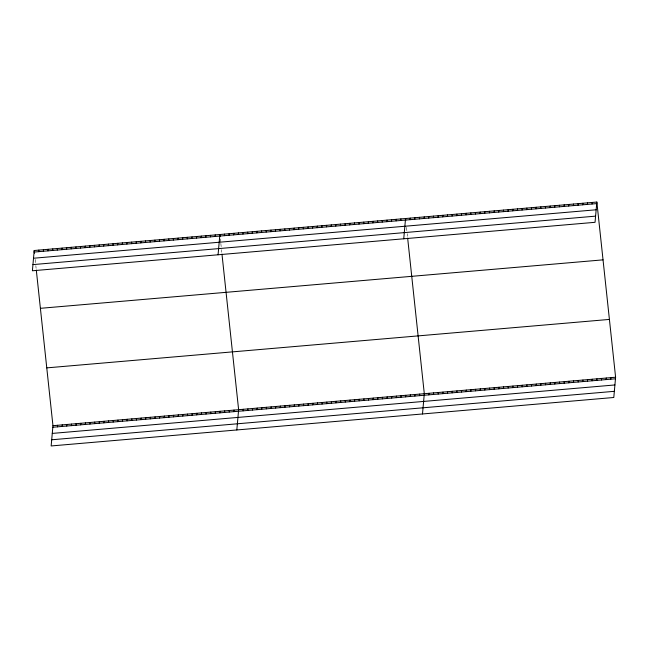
<?xml version="1.0" encoding="UTF-8"?>
<svg xmlns="http://www.w3.org/2000/svg" width="648" height="648" viewBox="0 0 648 648"><rect width="100%" height="100%" fill="white"/><g stroke="black" fill="none" stroke-linecap="round" stroke-linejoin="round"><path stroke-width="0.49" stroke-dasharray="3.24 2.43" d="M406.507 227.416L406.887 230.98M407.171 233.644L407.454 236.309M220.361 238.966L220.741 242.522M220.83 243.413L221.308 247.86M221.503 249.634L221.786 252.307M35.162 259.403L35.64 263.849M35.826 265.631L36.11 268.296"/><path stroke-width="0.97" d="M34.206 250.509L32.4 270.775L595.042 222.313L596.849 202.046L34.206 250.509L34.498 253.174M38.71 251.667L38.848 250.112M43.351 251.262L43.489 249.707M47.992 250.865L48.13 249.31M52.634 250.468L52.78 248.913M57.275 250.063L57.421 248.508M61.925 249.666L62.062 248.111M66.566 249.269L66.704 247.706M36.304 270.078L52.958 425.687L51.152 445.954L613.794 397.491L615.6 377.225L596.849 202.046M71.207 248.864L71.345 247.309M57.461 426.846L57.599 425.282M75.848 248.468L75.986 246.912M62.103 426.441L62.24 424.885M80.49 248.071L80.627 246.507M66.744 426.044L66.882 424.489M85.131 247.666L85.269 246.11M71.385 425.647L71.523 424.084M89.772 247.269L89.91 245.714M76.027 425.242L76.164 423.687M94.414 246.864L94.551 245.309M80.668 424.845L80.806 423.29M99.055 246.467L99.193 244.912M85.309 424.44L85.447 422.885M103.696 246.07L103.834 244.515M89.951 424.043L90.088 422.488M108.338 245.665L108.475 244.11M94.592 423.646L94.738 422.091M112.979 245.268L113.117 243.713M99.233 423.241L99.379 421.686M117.62 244.871L117.758 243.316M103.874 422.844L104.02 421.289M122.261 244.466L122.399 242.911M108.524 422.447L108.662 420.892M126.903 244.069L127.049 242.514M113.165 422.042L113.303 420.487M131.544 243.672L131.69 242.109M117.806 421.645L117.944 420.09M136.185 243.267L136.331 241.712M122.448 421.249L122.585 419.685M140.835 242.87L140.972 241.315M127.089 420.844L127.227 419.288M145.476 242.474L145.614 240.91M131.73 420.447L131.868 418.892M150.117 242.069L150.255 240.513M136.372 420.05L136.509 418.487M154.759 241.672L154.896 240.116M141.013 419.645L141.151 418.09M159.4 241.267L159.538 239.711M145.654 419.248L145.792 417.693M164.041 240.87L164.179 239.315M150.296 418.843L150.433 417.288M168.683 240.473L168.82 238.918M154.937 418.446L155.075 416.891M173.324 240.068L173.462 238.513M159.578 418.049L159.716 416.494M177.965 239.671L178.103 238.116M164.219 417.644L164.357 416.089M182.606 239.274L182.744 237.719M168.861 417.247L168.998 415.692M187.248 238.869L187.385 237.314M173.502 416.85L173.648 415.295M191.889 238.472L192.027 236.917M178.143 416.445L178.289 414.89M196.53 238.075L196.668 236.512M182.793 416.048L182.93 414.493M201.172 237.67L201.317 236.115M187.434 415.651L187.572 414.088M205.813 237.273L205.959 235.718M192.075 415.247L192.213 413.691M210.454 236.876L210.6 235.313M196.717 414.85L196.854 413.294M215.104 236.471L215.241 234.916M201.358 414.453L201.496 412.889M218.068 254.786L219.883 234.519L220.069 236.293M205.999 414.048L206.137 412.493M224.386 235.669L224.524 234.114M210.641 413.651L210.778 412.096M229.028 235.273L229.165 233.717M215.282 413.246L215.419 411.691M233.669 234.876L233.806 233.321M219.923 412.849L220.061 411.294M238.31 234.471L238.448 232.916M224.564 412.452L224.702 410.897M242.951 234.074L243.089 232.519M229.206 412.047L229.343 410.492M247.593 233.677L247.73 232.122M233.847 411.65L233.985 410.095M252.234 233.272L252.372 231.717M236.82 429.956L238.626 409.698L221.972 254.081M256.875 232.875L257.013 231.32M243.13 410.848L243.267 409.293M261.517 232.478L261.654 230.915M247.771 410.451L247.917 408.896M266.158 232.073L266.296 230.518M252.412 410.054L252.558 408.491M270.799 231.676L270.937 230.121M257.062 409.649L257.199 408.094M275.441 231.279L275.586 229.716M261.703 409.253L261.841 407.697M280.082 230.874L280.228 229.319M266.344 408.856L266.482 407.292M284.723 230.477L284.869 228.922M270.986 408.451L271.123 406.895M289.373 230.072L289.51 228.517M275.627 408.054L275.764 406.499M294.014 229.676L294.151 228.12M280.268 407.649L280.406 406.094M298.655 229.279L298.793 227.723M284.909 407.252L285.047 405.697M303.296 228.874L303.434 227.318M289.551 406.855L289.688 405.3M307.938 228.477L308.075 226.922M294.192 406.45L294.33 404.895M312.579 228.08L312.717 226.525M298.833 406.053L298.971 404.498M317.22 227.675L317.358 226.12M303.475 405.656L303.612 404.101M321.862 227.278L321.999 225.723M308.116 405.251L308.254 403.696M326.503 226.881L326.641 225.318M312.757 404.854L312.895 403.299M331.144 226.476L331.282 224.921M317.399 404.457L317.536 402.894M335.786 226.079L335.923 224.524M322.04 404.052L322.186 402.497M340.427 225.682L340.565 224.119M326.681 403.655L326.827 402.1M345.068 225.277L345.206 223.722M331.331 403.259L331.468 401.695M349.709 224.88L349.847 223.325M335.972 402.854L336.11 401.298M354.351 224.475L354.497 222.92M340.613 402.457L340.751 400.901M358.992 224.078L359.138 222.523M345.254 402.052L345.392 400.496M363.641 223.681L363.779 222.126M349.896 401.655L350.033 400.1M368.283 223.276L368.42 221.721M354.537 401.258L354.675 399.703M372.924 222.88L373.062 221.324M359.178 400.853L359.316 399.298M377.565 222.483L377.703 220.928M363.82 400.456L363.957 398.901M382.207 222.078L382.344 220.523M368.461 400.059L368.599 398.504M386.848 221.681L386.986 220.126M373.102 399.654L373.24 398.099M391.489 221.284L391.627 219.721M377.744 399.257L377.881 397.702M396.131 220.879L396.268 219.324M382.385 398.86L382.523 397.297M400.772 220.482L400.91 218.927M387.026 398.455L387.164 396.9M403.745 238.788L405.551 218.522L405.745 220.304M391.667 398.058L391.805 396.503M410.079 219.68L410.216 218.125M396.309 397.661L396.454 396.098M414.744 219.275L414.882 217.72M400.95 397.256L401.096 395.701M419.41 218.878L419.548 217.323M405.599 396.86L405.737 395.304M424.075 218.473L424.213 216.918M410.241 396.454L410.378 394.899M428.741 218.068L428.879 216.513M414.882 396.058L415.02 394.502M433.407 217.671L433.544 216.116M419.523 395.661L419.661 394.106M438.072 217.266L438.21 215.711M422.496 413.967L424.302 393.701L407.649 238.091M442.738 216.869L442.876 215.314M428.83 394.859L428.968 393.304M447.404 216.464L447.541 214.909M433.496 394.454L433.634 392.899M452.069 216.059L452.215 214.504M438.161 394.057L438.299 392.494M456.735 215.663L456.88 214.107M442.827 393.652L442.965 392.097M461.4 215.258L461.546 213.702M447.493 393.247L447.63 391.692M466.066 214.861L466.212 213.297M452.158 392.85L452.296 391.295M470.732 214.456L470.877 212.9M456.824 392.445L456.962 390.89M475.397 214.051L475.543 212.495M461.489 392.048L461.627 390.485M480.071 213.654L480.209 212.099M466.155 391.643L466.293 390.088M484.736 213.249L484.874 211.694M470.821 391.238L470.958 389.683M489.402 212.852L489.54 211.289M475.486 390.841L475.624 389.286M494.068 212.447L494.205 210.892M480.152 390.436L480.29 388.881M498.733 212.042L498.871 210.487M484.817 390.031L484.955 388.476M503.399 211.645L503.536 210.09M489.483 389.634L489.621 388.079M508.064 211.24L508.202 209.685M494.149 389.229L494.286 387.674M512.73 210.835L512.868 209.28M498.814 388.832L498.952 387.269M517.396 210.438L517.533 208.883M503.48 388.427L503.618 386.872M522.061 210.033L522.199 208.478M508.145 388.022L508.283 386.467M526.727 209.636L526.865 208.073M512.811 387.626L512.949 386.07M531.392 209.231L531.53 207.676M517.477 387.221L517.614 385.665M536.058 208.826L536.196 207.271M522.142 386.824L522.28 385.26M540.724 208.429L540.861 206.874M526.808 386.419L526.946 384.863M545.389 208.024L545.527 206.469M531.473 386.014L531.619 384.458M550.055 207.627L550.192 206.064M536.139 385.617L536.285 384.062M554.72 207.222L554.858 205.667M540.805 385.212L540.95 383.656M559.386 206.817L559.524 205.262M545.47 384.807L545.616 383.252M564.052 206.42L564.189 204.865M550.136 384.41L550.282 382.855M568.717 206.015L568.855 204.46M554.81 384.005L554.947 382.45M573.383 205.61L573.52 204.055M559.475 383.608L559.613 382.053M578.048 205.214L578.186 203.658M564.141 383.203L564.278 381.648M582.714 204.809L582.852 203.253M568.806 382.798L568.944 381.243M587.38 204.412L587.517 202.856M573.472 382.401L573.61 380.846M592.045 204.007L592.183 202.451M578.138 381.996L578.275 380.441M582.803 381.599L582.941 380.036M587.469 381.194L587.606 379.639M592.134 380.789L592.272 379.234M596.8 380.392L596.938 378.837M601.466 379.987L601.603 378.432M606.131 379.59L606.269 378.027M610.797 379.185L610.934 377.63M34.069 252.064L596.711 203.602M33.518 258.236L596.16 209.782M32.951 264.603L595.593 216.14M40.395 308.318L603.037 259.856M46.769 367.878L609.412 319.415M52.958 425.687L615.6 377.225M52.82 427.243L615.462 378.78M52.269 433.415L614.912 384.953M51.702 439.781L614.345 391.319"/></g></svg>
